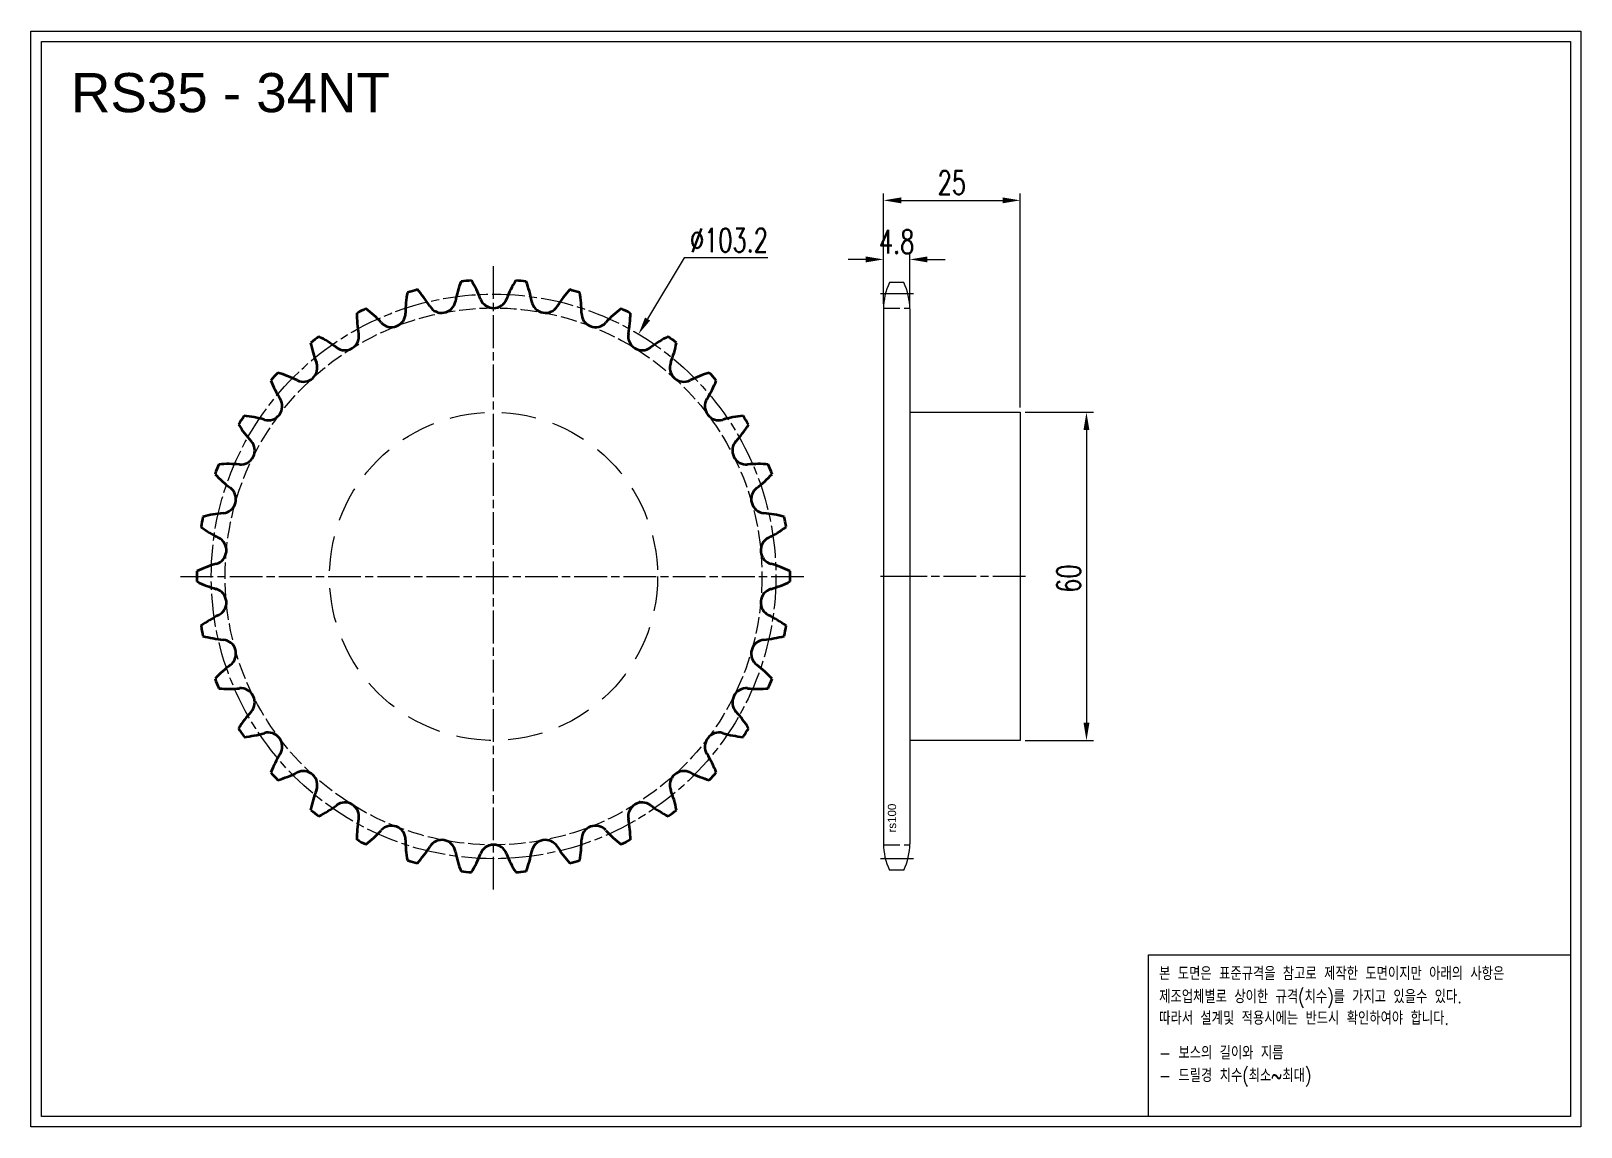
# Model space of a CAD drawing. Header units: millimetres. Extents: x -43652 to -43369, y 1466 to 1666.
import ezdxf

# ---------------------------------------------------------------- set-up
doc = ezdxf.new("R2010")
doc.units = ezdxf.units.MM
for name, pattern in [('AM_ISO02W050', [7.5, 6, -1.5]), ('AM_ISO02W050x2', [3.75, 3, -0.75]), ('AM_ISO08W050', [18, 12, -1.5, 3, -1.5]), ('AM_ISO08W050x2', [9, 6, -0.75, 1.5, -0.75]), ('HIDDEN', [9.525, 6.35, -3.175])]:
    doc.linetypes.add(name, pattern=pattern)
for name, color, linetype, lineweight in [('AM_0N', 7, 'Continuous', 50), ('AM_3N', 6, 'AM_ISO02W050', 25), ('AM_7', 4, 'AM_ISO08W050', 25), ('AM_7N', 4, 'AM_ISO08W050', 25)]:
    doc.layers.add(name, color=color, linetype=linetype, lineweight=lineweight)
doc.layers.add('HL', color=2, linetype='HIDDEN')
doc.layers.add('S-DIM', color=7, linetype='Continuous')
doc.styles.add('HAN', font='ROMANS.shx', dxfattribs={"width": 0.7, "bigfont": 'whgtxt.shx'})
doc.styles.add('HSG', font='SIMPLEX.shx', dxfattribs={"width": 0.7, "bigfont": 'HSG.shx'})
doc.styles.get("Standard").update_dxf_attribs({"font": 'arial.ttf'})
doc.dimstyles.new('APP8', dxfattribs={"dimscale": 1.8, "dimtxt": 2.4, "dimasz": 1.8, "dimexe": 0.7, "dimexo": 0.5, "dimgap": 0.6, "dimtad": 1, "dimtoh": 1, "dimdec": 1, "dimrnd": 0.01, "dimzin": 9, "dimdsep": 46, "dimtxsty": 'HSG', "dimcen": 0, "dimclrd": 1, "dimclre": 1, "dimclrt": 256, "dimazin": 2, "dimtp": 1, "dimtm": 1, "dimtfac": 0.5, "dimtdec": 1, "dimtofl": 0, "dimtmove": 0, "dimatfit": 3, "dimfxl": 0, "dimtvp": 1, "dimtolj": 2, "dimlwd": -1, "dimlwe": -1, "dimarcsym": 0})

# ---------------------------------------------------------------- blocks, each defined once
blk = doc.blocks.new('*D1')
at = {"layer": 'Defpoints', "color": 0, "transparency": 16777216}
for p in [(-43471.56, 1596.38), (-43471.56, 1536.38), (-43459.45, 1536.38)]:
    blk.add_point(p, dxfattribs=at)
at = {"layer": 'S-DIM', "color": 1, "transparency": 16777216}
for p, q in [((-43470.66, 1596.38), (-43458.19, 1596.38)), ((-43459.45, 1593.14), (-43459.45, 1539.62)), ((-43470.66, 1536.38), (-43458.19, 1536.38))]:
    blk.add_line(p, q, dxfattribs=at)
for points in [[(-43459.99, 1593.14), (-43458.91, 1593.14), (-43459.45, 1596.38)], [(-43459.99, 1539.62), (-43458.91, 1539.62), (-43459.45, 1536.38)]]:
    blk.add_solid(points, dxfattribs=at)
at = {"layer": 'S-DIM', "transparency": 16777216, "insert": (-43462.69, 1565.99), "char_height": 4.32, "attachment_point": 5, "rotation": 90, "style": 'HSG'}
blk.add_mtext('\\A2;60', dxfattribs=at)
blk = doc.blocks.new('*D2')
at = {"layer": 'Defpoints', "color": 0, "transparency": 16777216}
for p in [(-43491.76, 1624.34), (-43496.56, 1615.3), (-43491.76, 1615.3)]:
    blk.add_point(p, dxfattribs=at)
at = {"layer": 'S-DIM', "color": 1, "transparency": 16777216}
for p, q in [((-43499.8, 1624.34), (-43503.04, 1624.34)), ((-43496.56, 1616.2), (-43496.56, 1625.6)), ((-43491.76, 1616.2), (-43491.76, 1625.6)), ((-43488.52, 1624.34), (-43485.28, 1624.34))]:
    blk.add_line(p, q, dxfattribs=at)
for points in [[(-43499.8, 1624.88), (-43499.8, 1623.8), (-43496.56, 1624.34)], [(-43488.52, 1624.88), (-43488.52, 1623.8), (-43491.76, 1624.34)]]:
    blk.add_solid(points, dxfattribs=at)
at = {"layer": 'S-DIM', "transparency": 16777216, "insert": (-43494.16, 1627.58), "char_height": 4.32, "attachment_point": 5, "style": 'HSG'}
blk.add_mtext('\\A2;4.8', dxfattribs=at)
blk = doc.blocks.new('*D3')
at = {"layer": 'Defpoints', "color": 0, "transparency": 16777216}
for p in [(-43471.56, 1635.14), (-43496.56, 1615.3), (-43471.56, 1596.38)]:
    blk.add_point(p, dxfattribs=at)
at = {"layer": 'S-DIM', "color": 1, "transparency": 16777216}
for p, q in [((-43496.56, 1616.2), (-43496.56, 1636.4)), ((-43471.56, 1597.28), (-43471.56, 1636.4)), ((-43493.32, 1635.14), (-43474.8, 1635.14))]:
    blk.add_line(p, q, dxfattribs=at)
for points in [[(-43493.32, 1635.68), (-43493.32, 1634.6), (-43496.56, 1635.14)], [(-43474.8, 1635.68), (-43474.8, 1634.6), (-43471.56, 1635.14)]]:
    blk.add_solid(points, dxfattribs=at)
at = {"layer": 'S-DIM', "transparency": 16777216, "insert": (-43484.06, 1638.38), "char_height": 4.32, "attachment_point": 5, "style": 'HSG'}
blk.add_mtext('\\A2;25', dxfattribs=at)
blk = doc.blocks.new('*D4')
at = {"layer": 'Defpoints', "color": 0, "transparency": 16777216}
for p in [(-43541.36, 1610.67), (-43594.37, 1522.09)]:
    blk.add_point(p, dxfattribs=at)
at = {"layer": 'S-DIM', "color": 1, "transparency": 16777216}
for p, q in [((-43533.02, 1624.6), (-43539.69, 1613.45)), ((-43517.69, 1624.6), (-43533.02, 1624.6))]:
    blk.add_line(p, q, dxfattribs=at)
blk.add_solid([(-43540.16, 1613.73), (-43539.23, 1613.17), (-43541.36, 1610.67)], dxfattribs=at)
at = {"layer": 'S-DIM', "transparency": 16777216, "insert": (-43524.82, 1627.84), "char_height": 4.32, "attachment_point": 5, "style": 'HSG'}
blk.add_mtext('\\A2;∅103.2', dxfattribs=at)
blk = doc.blocks.new('notice1')
at = {"color": 4}
blk.add_lwpolyline([(-22142.12, 1735.9), (-22053.8, 1735.9), (-22053.8, 1702.07), (-22142.12, 1702.07)], close=True, dxfattribs=at)
at = {"color": 4, "style": 'HAN', "width": 0.8}
for s, p in [('본 도면은 표준규격을 참고로 제작한 도면이지만 아래의 사항은', (-22139.9, 1730.62)), ('제조업체별로 상이한 규격(치수)를 가지고 있을수 있다.', (-22139.9, 1725.78)), ('따라서 설계및 적용시에는 반드시 확인하여야 합니다.', (-22139.9, 1721.28)), ('- 보스의 길이와 지름', (-22139.9, 1714.03)), ('- 드릴경 치수(최소~최대)', (-22139.9, 1709.27))]:
    blk.add_text(s, height=2.7949, dxfattribs=at).set_placement(p)

msp = doc.modelspace()

# ---------------------------------------------------------------- linework, layer by layer
for p, q in [((-43492.83, 1620.1), (-43495.49, 1620.1)), ((-43496.56, 1615.3), (-43496.56, 1517.49)), ((-43491.76, 1615.3), (-43491.76, 1517.49)), ((-43492.83, 1512.69), (-43495.49, 1512.69))]:
    msp.add_line(p, q)
for points in [[(-43652.44, 1666.1), (-43369.03, 1666.1), (-43369.03, 1465.71), (-43652.44, 1465.71)], [(-43650.53, 1664.19), (-43370.93, 1664.19), (-43370.93, 1467.62), (-43650.53, 1467.62)]]:
    msp.add_lwpolyline(points, close=True)
msp.add_lwpolyline([(-43491.76, 1596.38), (-43471.56, 1596.38), (-43471.56, 1536.38), (-43491.76, 1536.38)])
for centre, start, end in [((-43485.26, 1615.3), 154.8633, 180), ((-43503.06, 1615.3), 0, 25.1367), ((-43485.26, 1517.49), 180, 205.1367), ((-43503.06, 1517.49), 334.8633, 0)]:
    msp.add_arc(centre, 11.3, start, end)
at = {"layer": 'AM_0N'}
for centre, radius, start, end in [((-43562.01, 1614.47), 21.95, 169.964, 179.8529), ((-43567.86, 1566.38), 54.25, 104.8842, 106.8805), ((-43598.16, 1604.18), 21.95, 31.9118, 41.8008), ((-43553.27, 1612.58), 21.95, 159.3757, 169.2647), ((-43567.86, 1566.38), 54.25, 94.296, 96.2923), ((-43590.69, 1609.11), 21.95, 21.3235, 31.2125), ((-43545.03, 1609.11), 21.95, 148.7875, 158.6765), ((-43567.86, 1566.38), 54.25, 83.7077, 85.704), ((-43582.45, 1612.58), 21.95, 10.7353, 20.6243), ((-43537.57, 1604.18), 21.95, 138.1992, 148.0882), ((-43567.86, 1566.38), 54.25, 73.1195, 75.1158), ((-43573.72, 1614.47), 21.95, 0.1471, 10.036), ((-43577.35, 1617.14), 2.57, 211.9118, 349.2647), ((-43567.86, 1618.02), 2.57, 201.3235, 338.6765), ((-43558.37, 1617.14), 2.57, 190.7353, 328.0882), ((-43567.86, 1566.38), 54.25, 115.4724, 117.4687), ((-43570.94, 1614.73), 21.95, 180.5522, 190.4412), ((-43604.59, 1597.97), 21.95, 42.5, 52.389), ((-43586.52, 1614.53), 2.57, 222.5, 359.8529), ((-43549.21, 1614.53), 2.57, 180.1471, 317.5), ((-43531.14, 1597.97), 21.95, 127.611, 137.5), ((-43567.86, 1566.38), 54.25, 62.5313, 64.5276), ((-43564.78, 1614.73), 21.95, 349.5588, 359.4478), ((-43567.86, 1566.38), 54.25, 126.0607, 128.057), ((-43609.77, 1590.69), 21.95, 53.0882, 62.9772), ((-43595.05, 1610.29), 2.57, 233.0882, 10.4412), ((-43540.68, 1610.29), 2.57, 169.5588, 306.9118), ((-43525.96, 1590.69), 21.95, 117.0228, 126.9118), ((-43567.86, 1566.38), 54.25, 51.943, 53.9393), ((-43579.77, 1613.34), 21.95, 191.1404, 201.0294), ((-43555.95, 1613.34), 21.95, 338.9706, 348.8596), ((-43602.65, 1604.54), 2.57, 243.6765, 21.0294), ((-43533.07, 1604.54), 2.57, 158.9706, 296.3235), ((-43567.86, 1566.38), 54.25, 136.6489, 138.6452), ((-43588.2, 1610.35), 21.95, 201.7287, 211.6176), ((-43613.52, 1582.57), 21.95, 63.6765, 73.5655), ((-43522.2, 1582.57), 21.95, 106.4345, 116.3235), ((-43547.52, 1610.35), 21.95, 328.3824, 338.2713), ((-43567.86, 1566.38), 54.25, 41.3548, 43.3511), ((-43609.07, 1597.5), 2.57, 254.2647, 31.6176), ((-43526.65, 1597.5), 2.57, 148.3824, 285.7353), ((-43567.86, 1566.38), 54.25, 147.2372, 149.2334), ((-43615.72, 1573.91), 21.95, 74.2647, 84.1537), ((-43520, 1573.91), 21.95, 95.8463, 105.7353), ((-43567.86, 1566.38), 54.25, 30.7666, 32.7628), ((-43595.93, 1605.86), 21.95, 212.3169, 222.2059), ((-43539.79, 1605.86), 21.95, 317.7941, 327.6831), ((-43614.09, 1589.4), 2.57, 264.8529, 42.2059), ((-43521.63, 1589.4), 2.57, 137.7941, 275.1471), ((-43567.86, 1566.38), 54.25, 157.8254, 159.8217), ((-43602.71, 1600.03), 21.95, 222.9051, 232.7941), ((-43616.29, 1564.99), 21.95, 84.8529, 94.7419), ((-43519.44, 1564.99), 21.95, 85.2581, 95.1471), ((-43533.01, 1600.03), 21.95, 307.2059, 317.0949), ((-43567.86, 1566.38), 54.25, 20.1783, 22.1746), ((-43617.53, 1580.51), 2.57, 275.4412, 52.7941), ((-43518.19, 1580.51), 2.57, 127.2059, 264.5588), ((-43567.86, 1566.38), 54.25, 168.4136, 170.4099), ((-43615.21, 1556.11), 21.95, 95.4412, 105.3302), ((-43520.52, 1556.11), 21.95, 74.6698, 84.5588), ((-43567.86, 1566.38), 54.25, 9.5901, 11.5864), ((-43608.3, 1593.06), 21.95, 233.4934, 243.3824), ((-43619.28, 1571.14), 2.57, 286.0294, 63.3824), ((-43516.44, 1571.14), 2.57, 116.6176, 253.9706), ((-43527.42, 1593.06), 21.95, 296.6176, 306.5066), ((-43612.51, 1547.59), 21.95, 106.0294, 115.9184), ((-43567.86, 1566.38), 54.25, 179.0019, 180.9981), ((-43523.21, 1547.59), 21.95, 64.0816, 73.9706), ((-43567.86, 1566.38), 54.25, 359.0019, 0.9981), ((-43612.51, 1585.17), 21.95, 244.0816, 253.9706), ((-43523.21, 1585.17), 21.95, 286.0294, 295.9184), ((-43619.28, 1561.61), 2.57, 296.6176, 73.9706), ((-43516.44, 1561.61), 2.57, 106.0294, 243.3824), ((-43608.3, 1539.7), 21.95, 116.6176, 126.5066), ((-43527.42, 1539.7), 21.95, 53.4934, 63.3824), ((-43567.86, 1566.38), 54.25, 189.5901, 191.5864), ((-43567.86, 1566.38), 54.25, 348.4136, 350.4099), ((-43615.21, 1576.65), 21.95, 254.6698, 264.5588), ((-43617.53, 1552.25), 2.57, 307.2059, 84.5588), ((-43518.19, 1552.25), 2.57, 95.4412, 232.7941), ((-43520.52, 1576.65), 21.95, 275.4412, 285.3302), ((-43602.71, 1532.72), 21.95, 127.2059, 137.0949), ((-43567.86, 1566.38), 54.25, 200.1783, 202.1746), ((-43533.01, 1532.72), 21.95, 42.9051, 52.7941), ((-43567.86, 1566.38), 54.25, 337.8254, 339.8217), ((-43616.29, 1567.77), 21.95, 265.2581, 275.1471), ((-43614.09, 1543.36), 2.57, 317.7941, 95.1471), ((-43521.63, 1543.36), 2.57, 84.8529, 222.2059), ((-43519.44, 1567.77), 21.95, 264.8529, 274.7419), ((-43595.93, 1526.89), 21.95, 137.7941, 147.6831), ((-43539.79, 1526.89), 21.95, 32.3169, 42.2059), ((-43567.86, 1566.38), 54.25, 210.7666, 212.7628), ((-43615.72, 1558.85), 21.95, 275.8463, 285.7353), ((-43609.07, 1535.26), 2.57, 328.3824, 105.7353), ((-43526.65, 1535.26), 2.57, 74.2647, 211.6176), ((-43520, 1558.85), 21.95, 254.2647, 264.1537), ((-43567.86, 1566.38), 54.25, 327.2372, 329.2334), ((-43588.2, 1522.41), 21.95, 148.3824, 158.2713), ((-43547.52, 1522.41), 21.95, 21.7287, 31.6176), ((-43567.86, 1566.38), 54.25, 221.3548, 223.3511), ((-43613.52, 1550.19), 21.95, 286.4345, 296.3235), ((-43602.65, 1528.22), 2.57, 338.9706, 116.3235), ((-43533.07, 1528.22), 2.57, 63.6765, 201.0294), ((-43522.2, 1550.19), 21.95, 243.6765, 253.5655), ((-43567.86, 1566.38), 54.25, 316.6489, 318.6452), ((-43579.77, 1519.42), 21.95, 158.9706, 168.8596), ((-43595.05, 1522.47), 2.57, 349.5588, 126.9118), ((-43540.68, 1522.47), 2.57, 53.0882, 190.4412), ((-43555.95, 1519.42), 21.95, 11.1404, 21.0294), ((-43567.86, 1566.38), 54.25, 231.943, 233.9393), ((-43609.77, 1542.07), 21.95, 297.0228, 306.9118), ((-43570.94, 1518.03), 21.95, 169.5588, 179.4478), ((-43564.78, 1518.03), 21.95, 0.5522, 10.4412), ((-43525.96, 1542.07), 21.95, 233.0882, 242.9772), ((-43567.86, 1566.38), 54.25, 306.0607, 308.057), ((-43604.59, 1534.78), 21.95, 307.611, 317.5), ((-43586.52, 1518.23), 2.57, 0.1471, 137.5), ((-43549.21, 1518.23), 2.57, 42.5, 179.8529), ((-43531.14, 1534.78), 21.95, 222.5, 232.389), ((-43567.86, 1566.38), 54.25, 242.5313, 244.5276), ((-43562.01, 1518.29), 21.95, 180.1471, 190.036), ((-43598.16, 1528.57), 21.95, 318.1992, 328.0882), ((-43577.35, 1515.62), 2.57, 10.7353, 148.0882), ((-43567.86, 1514.74), 2.57, 21.3235, 158.6765), ((-43558.37, 1515.62), 2.57, 31.9118, 169.2647), ((-43537.57, 1528.57), 21.95, 211.9118, 221.8008), ((-43573.72, 1518.29), 21.95, 349.964, 359.8529), ((-43567.86, 1566.38), 54.25, 295.4724, 297.4687), ((-43567.86, 1566.38), 54.25, 253.1195, 255.1158), ((-43553.27, 1520.18), 21.95, 190.7353, 200.6243), ((-43590.69, 1523.65), 21.95, 328.7875, 338.6765), ((-43545.03, 1523.65), 21.95, 201.3235, 211.2125), ((-43582.45, 1520.18), 21.95, 339.3757, 349.2647), ((-43567.86, 1566.38), 54.25, 284.8842, 286.8805), ((-43567.86, 1566.38), 54.25, 263.7077, 265.704), ((-43567.86, 1566.38), 54.25, 274.296, 276.2923)]:
    msp.add_arc(centre, radius, start, end, dxfattribs=at)
at = {"layer": 'AM_3N', "linetype": 'AM_ISO02W050x2'}
for p, q in [((-43496.56, 1615.45), (-43491.76, 1615.45)), ((-43496.56, 1517.33), (-43491.76, 1517.33))]:
    msp.add_line(p, q, dxfattribs=at)
msp.add_circle((-43567.86, 1566.38), 49.08, dxfattribs=at)
at = {"layer": 'AM_7', "linetype": 'AM_ISO08W050x2'}
for p, q in [((-43491.1, 1618.02), (-43497.22, 1618.02)), ((-43491.1, 1566.38), (-43497.22, 1566.38)), ((-43470.6, 1566.38), (-43497.22, 1566.38)), ((-43491.1, 1514.76), (-43497.22, 1514.76))]:
    msp.add_line(p, q, dxfattribs=at)
msp.add_circle((-43567.86, 1566.38), 51.62, dxfattribs=at)
at = {"layer": 'AM_7N', "linetype": 'AM_ISO08W050x2'}
for p, q in [((-43567.86, 1509.13), (-43567.86, 1623.63)), ((-43625.11, 1566.38), (-43510.61, 1566.38))]:
    msp.add_line(p, q, dxfattribs=at)
at = {"layer": 'HL'}
msp.add_circle((-43567.86, 1566.38), 30, dxfattribs=at)

# ---------------------------------------------------------------- block references
at = {"xscale": 0.8735999999999999, "yscale": 0.8735999999999999, "zscale": 0.8735999999999999}
msp.add_blockref('notice1', (-24104.74, -19.31), dxfattribs=at)

# ---------------------------------------------------------------- texts
msp.add_text('RS35 - 34NT', height=7.1569).set_placement((-43645.14, 1651.26))
at = {"insert": (-43495.77, 1519.55), "char_height": 1.512, "width": 6.5009, "attachment_point": 1, "rotation": 90}
msp.add_mtext('rs100', dxfattribs=at)

# ---------------------------------------------------------------- dimensions: what is measured, and where the dimension line sits
at = {"layer": 'S-DIM'}
dim = msp.add_linear_dim(base=(-43471.56, 1635.14), p1=(-43496.56, 1615.3), p2=(-43471.56, 1596.38), dimstyle='APP8', dxfattribs=at)
dim.commit()
dim.dimension.update_dxf_attribs({"geometry": '*D3', "text_midpoint": (-43484.06, 1638.38)})
dim = msp.add_diameter_dim_2p(p1=(-43594.37, 1522.09), p2=(-43541.36, 1610.67), dimstyle='APP8', dxfattribs=at)
dim.commit()
dim.dimension.update_dxf_attribs({"geometry": '*D4', "text_midpoint": (-43524.82, 1624.6), "dimtype": 131})
dim = msp.add_linear_dim(base=(-43491.76, 1624.34), p1=(-43496.56, 1615.3), p2=(-43491.76, 1615.3), dimstyle='APP8', dxfattribs=at)
dim.commit()
dim.dimension.update_dxf_attribs({"geometry": '*D2', "text_midpoint": (-43494.16, 1624.34), "dimtype": 128})
dim = msp.add_linear_dim(base=(-43459.45, 1536.38), p1=(-43471.56, 1596.38), p2=(-43471.56, 1536.38), angle=90, dimstyle='APP8', dxfattribs=at)
dim.commit()
dim.dimension.update_dxf_attribs({"geometry": '*D1', "text_midpoint": (-43459.45, 1565.99), "dimtype": 128})

doc.saveas('drawing.dxf')
